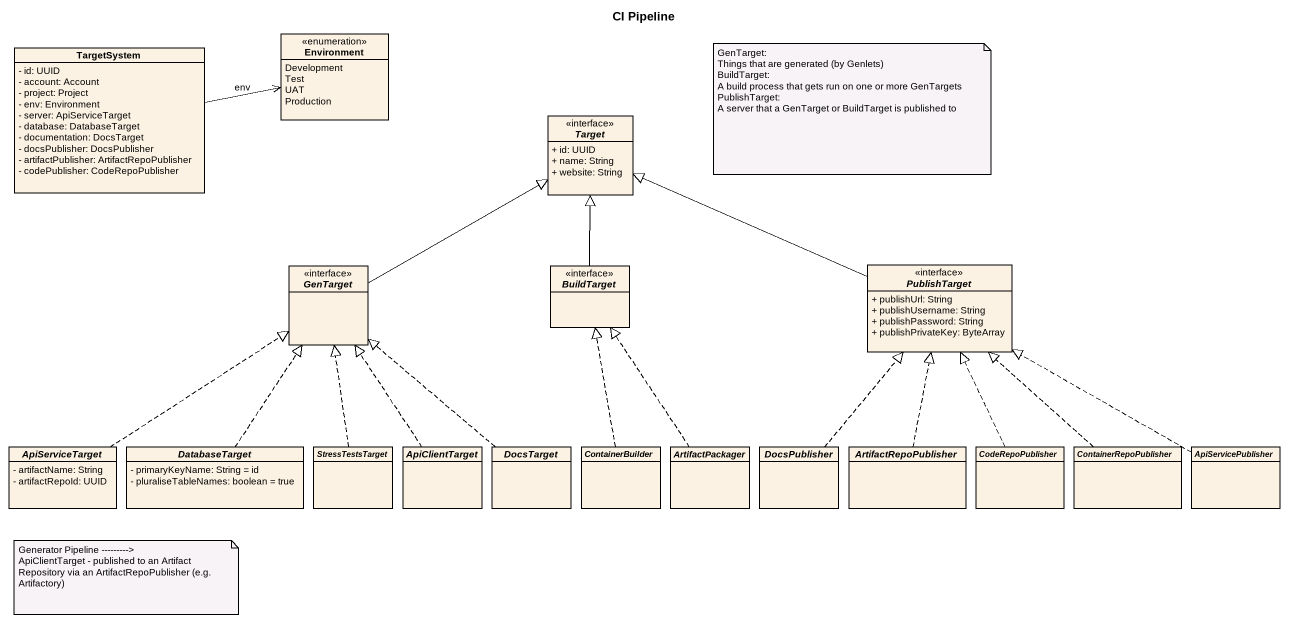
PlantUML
@startuml
title CI Pipeline
hide circle
hide empty members
skinparam classAttributeIconSize 0
enum Environment {
  Development
  Test
  UAT
  Production
}
class TargetSystem {
  - id: UUID
  - account: Account
  - project: Project
  - env: Environment
  - server: ApiServiceTarget
  - database: DatabaseTarget
  - documentation: DocsTarget
  - docsPublisher: DocsPublisher
  - artifactPublisher: ArtifactRepoPublisher
  - codePublisher: CodeRepoPublisher
}
interface Target {
  + id: UUID
  + name: String
  + website: String
}
interface GenTarget
interface BuildTarget
interface PublishTarget {
  + publishUrl: String
  + publishUsername: String
  + publishPassword: String
  + publishPrivateKey: ByteArray
}
abstract class ApiServiceTarget {
  - artifactName: String
  - artifactRepoId: UUID
}
abstract class DatabaseTarget {
  - primaryKeyName: String = id
  - pluraliseTableNames: boolean = true
}
abstract class StressTestsTarget
abstract class ApiClientTarget
abstract class DocsTarget
abstract class ContainerBuilder
abstract class ArtifactPackager
abstract class DocsPublisher
abstract class ArtifactRepoPublisher
abstract class CodeRepoPublisher
abstract class ContainerRepoPublisher
abstract class ApiServicePublisher
TargetSystem -right-> Environment : env
GenTarget -right-|> Target
BuildTarget -up-|> Target
PublishTarget -left-|> Target
ApiServiceTarget .up.|> GenTarget
DatabaseTarget .up.|> GenTarget
StressTestsTarget .up.|> GenTarget
ApiClientTarget .up.|> GenTarget
DocsTarget .up.|> GenTarget
ContainerBuilder .up.|> BuildTarget
ArtifactPackager .up.|> BuildTarget
DocsPublisher .up.|> PublishTarget
ArtifactRepoPublisher .up.|> PublishTarget
CodeRepoPublisher .up.|> PublishTarget
ContainerRepoPublisher .up.|> PublishTarget
ApiServicePublisher .left.|> PublishTarget
note as N1
  GenTarget:
  Things that are generated (by Genlets)
  BuildTarget:
  A build process that gets run on one or more GenTargets
  PublishTarget:
  A server that a GenTarget or BuildTarget is published to
end note
note as N2
  Generator Pipeline ~--~--~--~--->
  ApiClientTarget - published to an Artifact Repository via an ArtifactRepoPublisher (e.g. Artifactory)
end note
@enduml
